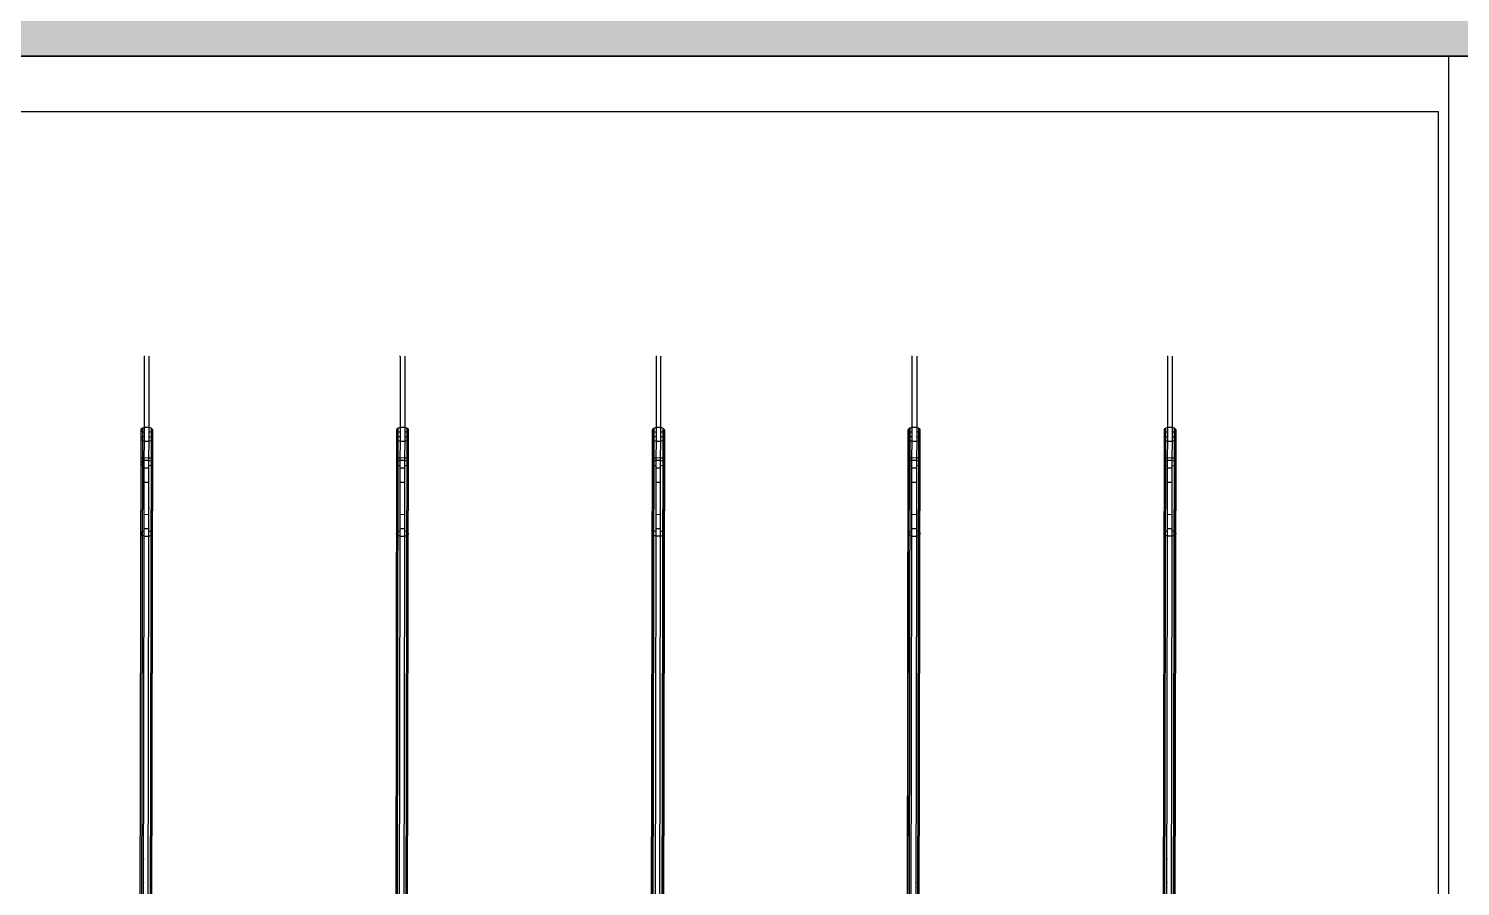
# Model space of a CAD drawing. Header units: inches. Extents: x 0 to 54693, y 0 to 31146.
# Drawn here: x 50154.3 to 50647.2, y 17957.7 to 18252.8 of the extents above; entities that cross this region are included whole.
import ezdxf

# ---------------------------------------------------------------- set-up
doc = ezdxf.new("R2010")
doc.units = ezdxf.units.IN
doc.header["$MEASUREMENT"] = 0
doc.layers.add('Added', color=3, linetype='Continuous')

msp = doc.modelspace()

# ---------------------------------------------------------------- linework, layer by layer
at = {"layer": 'Added', "linetype": 'Continuous', "lineweight": -2, "ltscale": 0.18}
for p, q in [((47753.23, 18243.35), (51303.23, 18243.35)), ((50653.23, 18243.35), (48653.82, 18243.35)), ((50643.23, 17643.35), (50643.23, 18243.35)), ((49665.94, 18224.35), (50639.74, 18224.35)), ((50639.74, 17643.35), (50639.74, 18224.35)), ((50193.38, 17730.21), (50194.15, 18139.89)), ((50194.15, 18139.89), (50194.15, 18140.19)), ((50195.02, 17730.2), (50195.79, 18140.18)), ((50282.23, 18139.89), (50281.47, 17730.21)), ((50282.23, 18139.89), (50282.24, 18140.19)), ((50283.11, 17730.2), (50283.88, 18140.18)), ((50370.32, 18140.19), (50369.55, 17730.21)), ((50371.2, 17730.2), (50371.97, 18139.88)), ((50371.97, 18140.18), (50371.97, 18139.88)), ((50458.41, 18140.19), (50457.64, 17730.21)), ((50460.06, 18140.18), (50459.29, 17730.2)), ((50545.73, 17730.21), (50546.5, 18140.19)), ((50547.38, 17730.2), (50548.14, 18140.18)), ((50460.04, 18132.2), (50460.04, 18131.97)), ((50192.87, 18114.77), (50192.18, 17750.87)), ((50192.33, 17750.48), (50193.02, 18115.08)), ((50193.45, 18115.36), (50192.76, 17750.14)), ((50193.01, 18112.01), (50192.86, 18111.69)), ((50193.02, 18115.08), (50192.87, 18114.77)), ((50192.87, 18114.77), (50193.01, 18114.45)), ((50193.01, 18114.45), (50193.44, 18114.17)), ((50193.44, 18112.28), (50193.01, 18112.01)), ((50193.45, 18115.36), (50193.02, 18115.08)), ((50193.44, 18114.17), (50194.1, 18113.97)), ((50194.1, 18112.48), (50193.44, 18112.28)), ((50194.1, 18115.55), (50193.45, 18115.36)), ((50195.75, 18115.54), (50194.1, 18115.55)), ((50196.4, 18115.34), (50195.72, 17750.13)), ((50195.74, 18113.96), (50196.4, 18114.16)), ((50196.39, 18112.27), (50195.74, 18112.47)), ((50196.4, 18115.34), (50195.75, 18115.54)), ((50196.15, 17750.46), (50196.83, 18115.06)), ((50196.3, 17750.85), (50196.98, 18114.75)), ((50196.82, 18111.99), (50196.39, 18112.27)), ((50196.83, 18115.06), (50196.4, 18115.34)), ((50196.4, 18114.16), (50196.83, 18114.43)), ((50196.97, 18111.67), (50196.82, 18111.99)), ((50196.98, 18114.75), (50196.83, 18115.06)), ((50196.83, 18114.43), (50196.98, 18114.75)), ((50280.95, 18114.77), (50280.27, 17750.87)), ((50280.42, 17750.48), (50281.1, 18115.08)), ((50280.85, 17750.14), (50281.53, 18115.36)), ((50281.1, 18115.08), (50280.95, 18114.77)), ((50280.95, 18114.77), (50281.1, 18114.45)), ((50281.1, 18112.01), (50280.95, 18111.69)), ((50281.53, 18115.36), (50281.1, 18115.08)), ((50281.1, 18114.45), (50281.53, 18114.17)), ((50281.53, 18112.28), (50281.1, 18112.01)), ((50282.19, 18115.55), (50281.53, 18115.36)), ((50281.53, 18114.17), (50282.19, 18113.97)), ((50282.18, 18112.48), (50281.53, 18112.28)), ((50283.83, 18115.54), (50282.19, 18115.55)), ((50284.49, 18115.34), (50283.8, 17750.13)), ((50284.49, 18115.34), (50283.83, 18115.54)), ((50283.83, 18113.96), (50284.49, 18114.16)), ((50284.48, 18112.27), (50283.83, 18112.47)), ((50284.92, 18115.06), (50284.23, 17750.46)), ((50284.38, 17750.85), (50285.07, 18114.75)), ((50284.91, 18111.99), (50284.48, 18112.27)), ((50284.92, 18115.06), (50284.49, 18115.34)), ((50284.49, 18114.16), (50284.92, 18114.43)), ((50285.06, 18111.67), (50284.91, 18111.99)), ((50285.07, 18114.75), (50284.92, 18115.06)), ((50284.92, 18114.43), (50285.07, 18114.75)), ((50368.36, 17750.87), (50369.04, 18114.77)), ((50369.19, 18115.08), (50368.51, 17750.48)), ((50368.94, 17750.14), (50369.62, 18115.36)), ((50369.19, 18115.08), (50369.04, 18114.77)), ((50369.04, 18114.77), (50369.19, 18114.45)), ((50369.19, 18112.01), (50369.04, 18111.69)), ((50369.62, 18115.36), (50369.19, 18115.08)), ((50369.19, 18114.45), (50369.62, 18114.17)), ((50369.62, 18112.28), (50369.19, 18112.01)), ((50370.28, 18115.55), (50369.62, 18115.36)), ((50369.62, 18114.17), (50370.27, 18113.97)), ((50370.27, 18112.48), (50369.62, 18112.28)), ((50371.92, 18115.54), (50370.28, 18115.55)), ((50372.58, 18115.34), (50371.89, 17750.13)), ((50372.58, 18115.34), (50371.92, 18115.54)), ((50371.92, 18113.96), (50372.57, 18114.16)), ((50372.57, 18112.27), (50371.92, 18112.47)), ((50373.01, 18115.06), (50372.32, 17750.46)), ((50373.15, 18114.75), (50372.47, 17750.85)), ((50372.57, 18114.16), (50373, 18114.43)), ((50373, 18111.99), (50372.57, 18112.27)), ((50373.01, 18115.06), (50372.58, 18115.34)), ((50373, 18114.43), (50373.15, 18114.75)), ((50373.15, 18111.67), (50373, 18111.99)), ((50373.15, 18114.75), (50373.01, 18115.06)), ((50456.45, 17750.87), (50457.13, 18114.77)), ((50456.6, 17750.48), (50457.28, 18115.08)), ((50457.71, 18115.36), (50457.03, 17750.14)), ((50457.27, 18112.01), (50457.12, 18111.69)), ((50457.28, 18115.08), (50457.13, 18114.77)), ((50457.13, 18114.77), (50457.28, 18114.45)), ((50457.7, 18112.28), (50457.27, 18112.01)), ((50457.71, 18115.36), (50457.28, 18115.08)), ((50457.28, 18114.45), (50457.71, 18114.17)), ((50458.36, 18112.48), (50457.7, 18112.28)), ((50458.37, 18115.55), (50457.71, 18115.36)), ((50457.71, 18114.17), (50458.36, 18113.97)), ((50460.01, 18115.54), (50458.37, 18115.55)), ((50460.66, 18115.34), (50459.98, 17750.13)), ((50460.66, 18112.27), (50460, 18112.47)), ((50460.66, 18115.34), (50460.01, 18115.54)), ((50460.01, 18113.96), (50460.66, 18114.16)), ((50460.41, 17750.46), (50461.09, 18115.06)), ((50460.56, 17750.85), (50461.24, 18114.75)), ((50461.09, 18115.06), (50460.66, 18115.34)), ((50460.66, 18114.16), (50461.09, 18114.43)), ((50461.09, 18111.99), (50460.66, 18112.27)), ((50461.24, 18114.75), (50461.09, 18115.06)), ((50461.09, 18114.43), (50461.24, 18114.75)), ((50461.24, 18111.67), (50461.09, 18111.99)), ((50545.22, 18114.77), (50544.54, 17750.87)), ((50545.37, 18115.08), (50544.69, 17750.48)), ((50545.11, 17750.14), (50545.8, 18115.36)), ((50545.36, 18112.01), (50545.21, 18111.69)), ((50545.37, 18115.08), (50545.22, 18114.77)), ((50545.22, 18114.77), (50545.37, 18114.45)), ((50545.79, 18112.28), (50545.36, 18112.01)), ((50545.8, 18115.36), (50545.37, 18115.08)), ((50545.37, 18114.45), (50545.8, 18114.17)), ((50546.45, 18112.48), (50545.79, 18112.28)), ((50546.45, 18115.55), (50545.8, 18115.36)), ((50545.8, 18114.17), (50546.45, 18113.97)), ((50548.1, 18115.54), (50546.45, 18115.55)), ((50548.07, 17750.13), (50548.75, 18115.34)), ((50548.75, 18112.27), (50548.09, 18112.47)), ((50548.75, 18115.34), (50548.1, 18115.54)), ((50548.1, 18113.96), (50548.75, 18114.16)), ((50548.5, 17750.46), (50549.18, 18115.06)), ((50548.65, 17750.85), (50549.33, 18114.75)), ((50549.18, 18115.06), (50548.75, 18115.34)), ((50548.75, 18114.16), (50549.18, 18114.43)), ((50549.18, 18111.99), (50548.75, 18112.27)), ((50549.33, 18114.75), (50549.18, 18115.06)), ((50549.18, 18114.43), (50549.33, 18114.75)), ((50549.32, 18111.67), (50549.18, 18111.99)), ((50192.86, 18111.69), (50193.01, 18111.38)), ((50193.01, 18111.38), (50193.44, 18111.1)), ((50193.44, 18111.1), (50194.09, 18110.89)), ((50194.09, 18110.89), (50195.74, 18110.89)), ((50195.74, 18110.89), (50196.39, 18111.08)), ((50196.39, 18111.08), (50196.82, 18111.36)), ((50196.82, 18111.36), (50196.97, 18111.67)), ((50280.95, 18111.69), (50281.1, 18111.38)), ((50281.1, 18111.38), (50281.53, 18111.1)), ((50281.53, 18111.1), (50282.18, 18110.89)), ((50282.18, 18110.89), (50283.83, 18110.89)), ((50283.83, 18110.89), (50284.48, 18111.08)), ((50284.48, 18111.08), (50284.91, 18111.36)), ((50284.91, 18111.36), (50285.06, 18111.67)), ((50369.04, 18111.69), (50369.19, 18111.38)), ((50369.19, 18111.38), (50369.61, 18111.1)), ((50369.61, 18111.1), (50370.27, 18110.89)), ((50370.27, 18110.89), (50371.91, 18110.89)), ((50371.91, 18110.89), (50372.57, 18111.08)), ((50372.57, 18111.08), (50373, 18111.36)), ((50373, 18111.36), (50373.15, 18111.67)), ((50457.12, 18111.69), (50457.27, 18111.38)), ((50457.27, 18111.38), (50457.7, 18111.1)), ((50457.7, 18111.1), (50458.36, 18110.89)), ((50458.36, 18110.89), (50460, 18110.89)), ((50460, 18110.89), (50460.66, 18111.08)), ((50460.66, 18111.08), (50461.09, 18111.36)), ((50461.09, 18111.36), (50461.24, 18111.67)), ((50545.21, 18111.69), (50545.36, 18111.38)), ((50545.36, 18111.38), (50545.79, 18111.1)), ((50545.79, 18111.1), (50546.44, 18110.89)), ((50546.44, 18110.89), (50548.09, 18110.89)), ((50548.09, 18110.89), (50548.74, 18111.08)), ((50548.74, 18111.08), (50549.17, 18111.36)), ((50549.17, 18111.36), (50549.32, 18111.67)), ((50192.99, 18103.66), (50192.84, 18103.3)), ((50192.84, 18103.3), (50192.99, 18102.94)), ((50192.85, 18105.13), (50193, 18105.16)), ((50193, 18105.09), (50192.85, 18105.13)), ((50193.42, 18103.98), (50192.99, 18103.66)), ((50192.99, 18102.94), (50193.42, 18102.62)), ((50193, 18105.16), (50193.43, 18105.18)), ((50193.43, 18105.06), (50193, 18105.09)), ((50194.08, 18104.2), (50193.42, 18103.98)), ((50193.42, 18102.62), (50194.08, 18102.39)), ((50193.43, 18105.18), (50194.08, 18105.2)), ((50194.08, 18105.04), (50193.43, 18105.06)), ((50194.08, 18105.2), (50195.73, 18105.19)), ((50195.72, 18104.19), (50194.08, 18104.2)), ((50196.38, 18103.96), (50195.72, 18104.19)), ((50195.72, 18102.38), (50196.38, 18102.61)), ((50195.73, 18105.19), (50196.38, 18105.17)), ((50196.38, 18105.05), (50195.73, 18105.03)), ((50196.38, 18105.17), (50196.81, 18105.14)), ((50196.81, 18105.07), (50196.38, 18105.05)), ((50196.81, 18103.64), (50196.38, 18103.96)), ((50196.38, 18102.61), (50196.81, 18102.92)), ((50196.81, 18105.14), (50196.96, 18105.1)), ((50196.96, 18105.1), (50196.81, 18105.07)), ((50196.96, 18103.28), (50196.81, 18103.64)), ((50196.81, 18102.92), (50196.96, 18103.28)), ((50281.08, 18103.66), (50280.93, 18103.3)), ((50280.93, 18103.3), (50281.08, 18102.94)), ((50280.94, 18105.13), (50281.09, 18105.16)), ((50281.09, 18105.09), (50280.94, 18105.13)), ((50281.51, 18103.98), (50281.08, 18103.66)), ((50281.08, 18102.94), (50281.51, 18102.62)), ((50281.09, 18105.16), (50281.52, 18105.18)), ((50281.51, 18105.06), (50281.09, 18105.09)), ((50282.17, 18105.04), (50281.51, 18105.06)), ((50282.17, 18104.2), (50281.51, 18103.98)), ((50281.51, 18102.62), (50282.16, 18102.39)), ((50281.52, 18105.18), (50282.17, 18105.2)), ((50282.17, 18105.2), (50283.81, 18105.19)), ((50283.81, 18104.19), (50282.17, 18104.2)), ((50283.81, 18105.19), (50284.47, 18105.17)), ((50284.47, 18105.05), (50283.81, 18105.03)), ((50284.47, 18103.96), (50283.81, 18104.19)), ((50283.81, 18102.38), (50284.46, 18102.61)), ((50284.46, 18102.61), (50284.89, 18102.92)), ((50284.47, 18105.17), (50284.9, 18105.14)), ((50284.9, 18105.07), (50284.47, 18105.05)), ((50284.9, 18103.64), (50284.47, 18103.96)), ((50284.89, 18102.92), (50285.04, 18103.28)), ((50284.9, 18105.14), (50285.05, 18105.1)), ((50285.05, 18105.1), (50284.9, 18105.07)), ((50285.04, 18103.28), (50284.9, 18103.64)), ((50369.02, 18105.13), (50369.17, 18105.16)), ((50369.17, 18105.09), (50369.02, 18105.13)), ((50369.17, 18103.66), (50369.02, 18103.3)), ((50369.02, 18103.3), (50369.17, 18102.94)), ((50369.17, 18105.16), (50369.6, 18105.18)), ((50369.6, 18105.06), (50369.17, 18105.09)), ((50369.6, 18103.98), (50369.17, 18103.66)), ((50369.17, 18102.94), (50369.6, 18102.62)), ((50369.6, 18105.18), (50370.26, 18105.2)), ((50370.26, 18105.04), (50369.6, 18105.06)), ((50370.26, 18104.2), (50369.6, 18103.98)), ((50369.6, 18102.62), (50370.25, 18102.39)), ((50370.26, 18105.2), (50371.9, 18105.19)), ((50371.9, 18104.19), (50370.26, 18104.2)), ((50371.9, 18105.19), (50372.56, 18105.17)), ((50372.56, 18105.05), (50371.9, 18105.03)), ((50372.55, 18103.96), (50371.9, 18104.19)), ((50371.9, 18102.38), (50372.55, 18102.61)), ((50372.98, 18103.64), (50372.55, 18103.96)), ((50372.55, 18102.61), (50372.98, 18102.92)), ((50372.56, 18105.17), (50372.99, 18105.14)), ((50372.99, 18105.07), (50372.56, 18105.05)), ((50373.13, 18103.28), (50372.98, 18103.64)), ((50372.98, 18102.92), (50373.13, 18103.28)), ((50372.99, 18105.14), (50373.14, 18105.1)), ((50373.14, 18105.1), (50372.99, 18105.07)), ((50457.11, 18105.13), (50457.26, 18105.16)), ((50457.26, 18105.09), (50457.11, 18105.13)), ((50457.26, 18103.66), (50457.11, 18103.3)), ((50457.11, 18103.3), (50457.26, 18102.94)), ((50457.26, 18105.16), (50457.69, 18105.18)), ((50457.69, 18105.06), (50457.26, 18105.09)), ((50457.69, 18103.98), (50457.26, 18103.66)), ((50457.26, 18102.94), (50457.69, 18102.62)), ((50457.69, 18105.18), (50458.35, 18105.2)), ((50458.35, 18105.04), (50457.69, 18105.06)), ((50458.34, 18104.2), (50457.69, 18103.98)), ((50457.69, 18102.62), (50458.34, 18102.39)), ((50459.99, 18104.19), (50458.34, 18104.2)), ((50458.35, 18105.2), (50459.99, 18105.19)), ((50459.99, 18105.19), (50460.65, 18105.17)), ((50460.64, 18105.05), (50459.99, 18105.03)), ((50460.64, 18103.96), (50459.99, 18104.19)), ((50459.99, 18102.38), (50460.64, 18102.61)), ((50461.07, 18105.07), (50460.64, 18105.05)), ((50461.07, 18103.64), (50460.64, 18103.96)), ((50460.64, 18102.61), (50461.07, 18102.92)), ((50460.65, 18105.17), (50461.07, 18105.14)), ((50461.07, 18105.14), (50461.22, 18105.1)), ((50461.22, 18105.1), (50461.07, 18105.07)), ((50461.22, 18103.28), (50461.07, 18103.64)), ((50461.07, 18102.92), (50461.22, 18103.28)), ((50545.2, 18105.13), (50545.35, 18105.16)), ((50545.35, 18105.09), (50545.2, 18105.13)), ((50545.35, 18103.66), (50545.2, 18103.3)), ((50545.2, 18103.3), (50545.35, 18102.94)), ((50545.35, 18105.16), (50545.78, 18105.18)), ((50545.78, 18105.06), (50545.35, 18105.09)), ((50545.78, 18103.98), (50545.35, 18103.66)), ((50545.35, 18102.94), (50545.77, 18102.62)), ((50545.77, 18102.62), (50546.43, 18102.39)), ((50545.78, 18105.18), (50546.43, 18105.2)), ((50546.43, 18105.04), (50545.78, 18105.06)), ((50546.43, 18104.2), (50545.78, 18103.98)), ((50546.43, 18105.2), (50548.08, 18105.19)), ((50548.08, 18104.19), (50546.43, 18104.2)), ((50548.07, 18102.38), (50548.73, 18102.61)), ((50548.08, 18105.19), (50548.73, 18105.17)), ((50548.73, 18105.05), (50548.08, 18105.03)), ((50548.73, 18103.96), (50548.08, 18104.19)), ((50548.73, 18105.17), (50549.16, 18105.14)), ((50549.16, 18105.07), (50548.73, 18105.05)), ((50549.16, 18103.64), (50548.73, 18103.96)), ((50548.73, 18102.61), (50549.16, 18102.92)), ((50549.16, 18105.14), (50549.31, 18105.1)), ((50549.31, 18105.1), (50549.16, 18105.07)), ((50549.31, 18103.28), (50549.16, 18103.64)), ((50549.16, 18102.92), (50549.31, 18103.28)), ((50194.07, 18101.66), (50195.72, 18101.66)), ((50282.16, 18101.66), (50283.81, 18101.66)), ((50370.25, 18101.66), (50371.9, 18101.66)), ((50458.34, 18101.66), (50459.98, 18101.66)), ((50546.43, 18101.66), (50548.07, 18101.66)), ((50195.71, 18096.69), (50194.07, 18096.7)), ((50283.8, 18096.69), (50282.15, 18096.7)), ((50371.89, 18096.69), (50370.24, 18096.7)), ((50459.97, 18096.69), (50458.33, 18096.7)), ((50546.41, 18094.2), (50546.41, 18094.74)), ((50548.06, 18096.69), (50546.42, 18096.7)), ((50195.69, 18088.19), (50195.69, 18087.66)), ((50194.04, 18085.7), (50195.69, 18085.69)), ((50282.13, 18085.7), (50283.78, 18085.69)), ((50370.22, 18085.7), (50371.87, 18085.69)), ((50458.31, 18085.7), (50459.95, 18085.69)), ((50546.4, 18085.7), (50548.04, 18085.69)), ((50192.95, 18079.47), (50192.8, 18079.11)), ((50192.8, 18079.11), (50192.95, 18078.75)), ((50192.95, 18079.47), (50193.38, 18079.79)), ((50192.95, 18078.75), (50193.38, 18078.43)), ((50193.38, 18079.79), (50194.03, 18080.01)), ((50194.03, 18078.2), (50193.38, 18078.43)), ((50194.03, 18078.2), (50195.68, 18078.19)), ((50195.68, 18080.73), (50194.04, 18080.74)), ((50195.68, 18080), (50196.33, 18079.77)), ((50195.68, 18078.19), (50196.33, 18078.42)), ((50196.76, 18079.45), (50196.33, 18079.77)), ((50196.76, 18078.73), (50196.33, 18078.42)), ((50196.91, 18079.09), (50196.76, 18079.45)), ((50196.76, 18078.73), (50196.91, 18079.09)), ((50280.89, 18079.11), (50281.04, 18079.47)), ((50281.04, 18079.47), (50280.89, 18079.11)), ((50280.89, 18079.11), (50281.04, 18078.75)), ((50281.47, 18079.79), (50281.04, 18079.47)), ((50281.47, 18078.43), (50281.04, 18078.75)), ((50281.47, 18079.79), (50282.12, 18080.01)), ((50282.12, 18078.2), (50281.47, 18078.43)), ((50283.77, 18080.73), (50282.12, 18080.74)), ((50282.12, 18078.2), (50283.76, 18078.19)), ((50283.76, 18078.19), (50284.42, 18078.42)), ((50284.42, 18079.77), (50283.77, 18080)), ((50284.85, 18079.45), (50284.42, 18079.77)), ((50284.42, 18078.42), (50284.85, 18078.73)), ((50285, 18079.09), (50284.85, 18079.45)), ((50285, 18079.09), (50284.85, 18078.73)), ((50284.85, 18078.73), (50285, 18079.09)), ((50369.13, 18079.47), (50368.98, 18079.11)), ((50369.12, 18078.75), (50368.98, 18079.11)), ((50369.55, 18078.43), (50369.12, 18078.75)), ((50369.13, 18079.47), (50369.56, 18079.79)), ((50370.21, 18078.2), (50369.55, 18078.43)), ((50370.21, 18080.01), (50369.56, 18079.79)), ((50371.86, 18080.73), (50370.21, 18080.74)), ((50371.85, 18078.19), (50370.21, 18078.2)), ((50371.85, 18078.19), (50372.51, 18078.42)), ((50371.86, 18080), (50372.51, 18079.77)), ((50372.51, 18079.77), (50372.94, 18079.45)), ((50372.51, 18078.42), (50372.94, 18078.73)), ((50372.94, 18079.45), (50373.09, 18079.09)), ((50372.94, 18078.73), (50373.09, 18079.09)), ((50457.21, 18079.47), (50457.06, 18079.11)), ((50457.06, 18079.11), (50457.21, 18078.75)), ((50457.21, 18079.47), (50457.64, 18079.79)), ((50457.64, 18078.43), (50457.21, 18078.75)), ((50457.64, 18079.79), (50458.3, 18080.01)), ((50458.3, 18078.2), (50457.64, 18078.43)), ((50459.94, 18080.73), (50458.3, 18080.74)), ((50458.3, 18078.2), (50459.94, 18078.19)), ((50459.94, 18080), (50460.6, 18079.77)), ((50459.94, 18078.19), (50460.59, 18078.42)), ((50460.59, 18078.42), (50461.03, 18078.73)), ((50461.03, 18079.45), (50460.6, 18079.77)), ((50461.03, 18079.45), (50461.18, 18079.09)), ((50461.18, 18079.09), (50461.03, 18078.73)), ((50461.03, 18078.73), (50461.18, 18079.09)), ((50545.3, 18079.47), (50545.15, 18079.11)), ((50545.3, 18078.75), (50545.15, 18079.11)), ((50545.3, 18079.47), (50545.73, 18079.79)), ((50545.73, 18078.43), (50545.3, 18078.75)), ((50545.73, 18079.79), (50546.39, 18080.01)), ((50546.38, 18078.2), (50545.73, 18078.43)), ((50548.03, 18078.19), (50546.38, 18078.2)), ((50548.03, 18080.73), (50546.39, 18080.74)), ((50548.69, 18079.77), (50548.03, 18080)), ((50548.68, 18078.42), (50548.03, 18078.19)), ((50549.11, 18078.73), (50548.68, 18078.42)), ((50549.11, 18079.45), (50548.69, 18079.77)), ((50549.11, 18079.45), (50549.26, 18079.09)), ((50549.26, 18079.09), (50549.11, 18078.73)), ((50193.82, 17967.16), (50193.82, 17966.97)), ((50195.47, 17966.96), (50195.47, 17967.15)), ((50281.91, 17966.92), (50281.91, 17967.16)), ((50283.56, 17966.96), (50283.56, 17967.15)), ((50546.18, 17967.16), (50546.17, 17966.97)), ((50193.81, 17959.16), (50193.81, 17959.01)), ((50283.54, 17959), (50283.54, 17959.15)), ((50369.98, 17959.16), (50369.98, 17959.01)), ((50371.63, 17959), (50371.63, 17959.15)), ((50458.07, 17959.16), (50458.07, 17959.01)), ((50459.72, 17959), (50459.72, 17959.15)), ((50546.16, 17959.16), (50546.16, 17959.01))]:
    msp.add_line(p, q, dxfattribs=at)
msp.add_solid([(51303.23, 18343.35), (51303.23, 18243.35), (47653.23, 18343.35), (47653.23, 18243.35)], dxfattribs=at)

doc.saveas('drawing.dxf')
